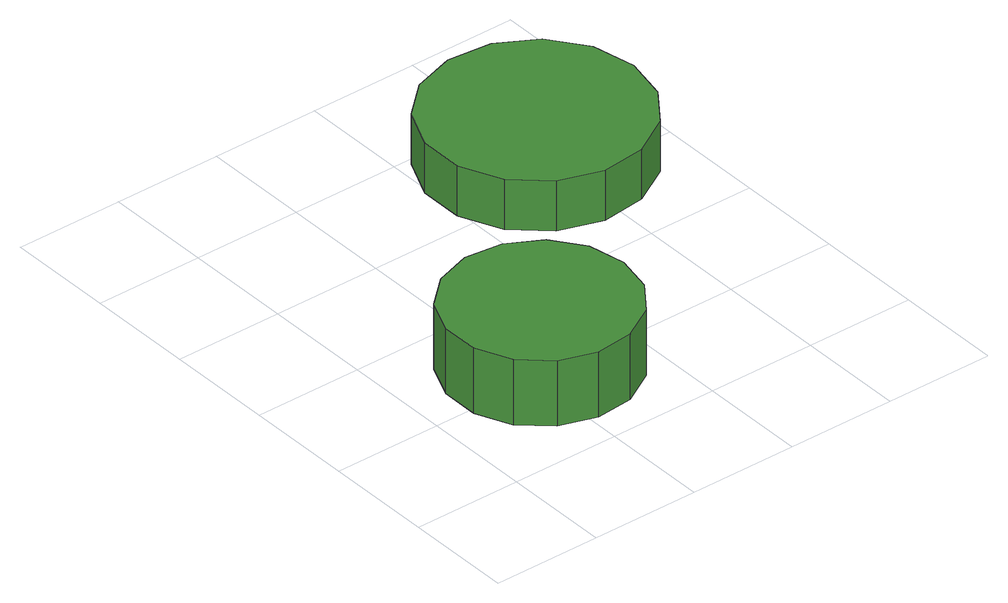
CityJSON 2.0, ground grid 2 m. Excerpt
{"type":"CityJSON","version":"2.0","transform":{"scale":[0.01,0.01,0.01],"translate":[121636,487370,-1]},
"CityObjects":{
"tree1":{"type":"SolitaryVegetationObject","attributes":{"function":"something"},"geometry":[{"type":"MultiSurface","lod":"1","boundaries":[[[0,1,2,3,4,5,6,7,8,9,10,11,12,13,14]],[[15,16,17,18,19,20,21,22,23,24,25,26,27,28,29]],[[0,29,28,1]],[[1,28,27,2]],[[2,27,26,3]],[[3,26,25,4]],[[4,25,24,5]],[[5,24,23,6]],[[6,23,22,7]],[[7,22,21,8]],[[8,21,20,9]],[[9,20,19,10]],[[10,19,18,11]],[[11,18,17,12]],[[12,17,16,13]],[[13,16,15,14]],[[14,15,29,0]]]}]},
"tree2":{"type":"SolitaryVegetationObject","attributes":{"function":"something"},"geometry":[{"type":"MultiSurface","lod":"1","boundaries":[[[30,31,32,33,34,35,36,37,38,39,40,41,42,43,44]],[[45,46,47,48,49,50,51,52,53,54,55,56,57,58,59]],[[30,59,58,31]],[[31,58,57,32]],[[32,57,56,33]],[[33,56,55,34]],[[34,55,54,35]],[[35,54,53,36]],[[36,53,52,37]],[[37,52,51,38]],[[38,51,50,39]],[[39,50,49,40]],[[40,49,48,41]],[[41,48,47,42]],[[42,47,46,43]],[[43,46,45,44]],[[44,45,59,30]]]}]}
},
"vertices":[
[402,225,205],[388,294,205],[346,351,205],[285,386,205],[215,394,205],[148,372,205],[96,325,205],[68,260,205],[68,190,205],[96,126,205],[148,79,205],[215,57,205],[285,64,205],[346,99,205],[388,156,205],[388,156,79],[346,99,79],[285,64,79],[215,57,79],[148,79,79],[96,126,79],[68,190,79],[68,260,79],[96,325,79],[148,372,79],[215,394,79],[285,386,79],[346,351,79],[388,294,79],[402,225,79],
[782,668,179],[765,749,179],[716,816,179],[645,857,179],[563,865,179],[484,840,179],[423,785,179],[389,709,179],[389,627,179],[423,551,179],[484,496,179],[563,470,179],[645,479,179],[716,520,179],[765,587,179],[765,587,83],[716,520,83],[645,479,83],[563,470,83],[484,496,83],[423,551,83],[389,627,83],[389,709,83],[423,785,83],[484,840,83],[563,865,83],[645,857,83],[716,816,83],[765,749,83],[782,668,83]
]}
